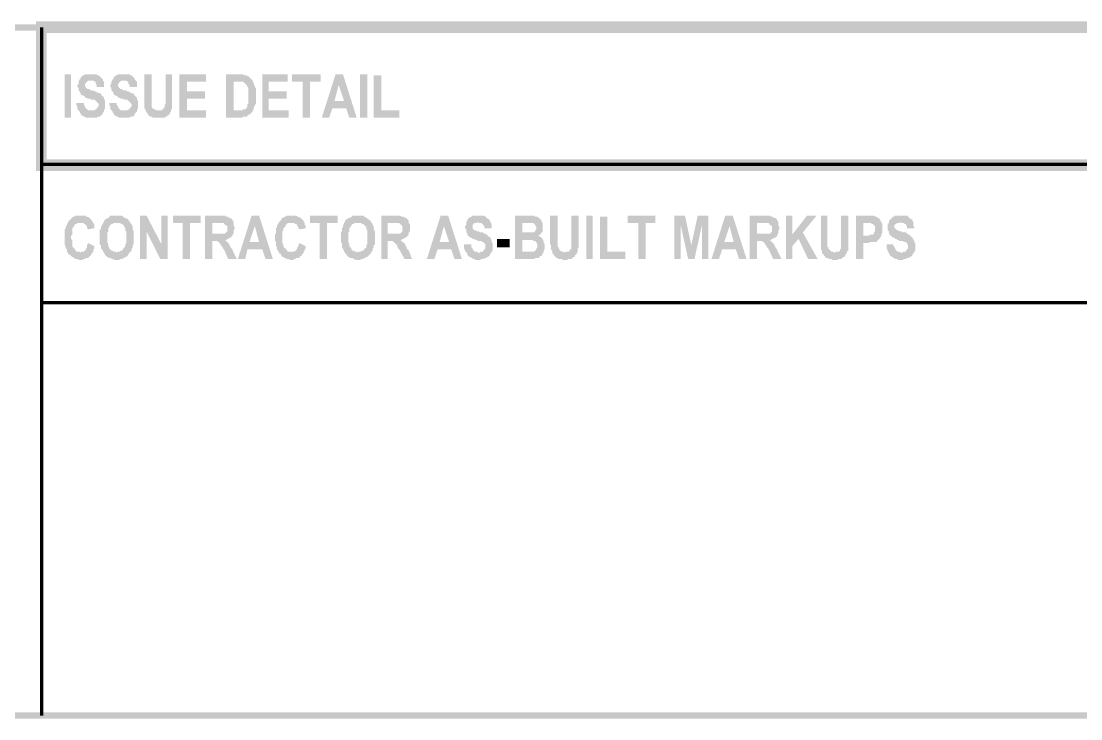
# Model space of a CAD drawing. Header units: inches. Extents: x -186 to 186, y -282 to 282.
# Drawn here: x -142.74 to -105.79, y -282.11 to -257.78 of the extents above; entities that cross this region are included whole.
import ezdxf

# ---------------------------------------------------------------- set-up
doc = ezdxf.new("R2010")
doc.units = ezdxf.units.IN
doc.header["$MEASUREMENT"] = 0
doc.layers.add('H', color=7, linetype='CONTINUOUS', lineweight=100)
doc.layers.add('P', color=250, linetype='CONTINUOUS', lineweight=100)

msp = doc.modelspace()

# ---------------------------------------------------------------- hatches: boundary and pattern name
at = {"layer": 'H', "linetype": 'Continuous'}
for points in [[(186.111, -257.889), (-185.889, -258.111), (-186.111, -257.889)], [(185.889, -258.111), (186.111, -257.889), (-185.889, -258.111)], [(-70.37, -257.778), (-141.852, -258.185), (-142.222, -257.778)], [(-141.852, -258.185), (-142.222, -257.778), (-141.852, -262.593)], [(-142.222, -257.778), (-141.852, -262.593), (-142.222, -263)], [(-70.778, -258.185), (-70.37, -257.778), (-141.852, -258.185)], [(-141.222, -261.148), (-141, -261.148), (-141, -259.63), (-141.222, -259.63)], [(-140.296, -259.63), (-140.407, -259.63), (-140.444, -259.63), (-140.481, -259.63), (-140.519, -259.63), (-140.556, -259.667), (-140.593, -259.667), (-140.667, -259.741), (-140.667, -259.778), (-140.704, -259.815), (-140.741, -259.889), (-140.741, -259.963), (-140.778, -260), (-140.778, -260.074), (-140.741, -260.111), (-140.741, -260.148), (-140.741, -260.185), (-140.704, -260.222), (-140.667, -260.296), (-140.667, -260.333), (-140.593, -260.37), (-140.556, -260.37), (-140.519, -260.407), (-140.519, -260.444), (-140.481, -260.444), (-140.407, -260.481), (-140.37, -260.481), (-140.333, -260.481), (-140.296, -260.519), (-140.222, -260.519), (-140.185, -260.519), (-140.148, -260.556), (-140.074, -260.63), (-140.037, -260.667), (-140.037, -260.741), (-140.074, -260.778), (-140.111, -260.815), (-140.111, -260.852), (-140.148, -260.852), (-140.185, -260.889), (-140.259, -260.889), (-140.296, -260.889), (-140.704, -260.926), (-140.704, -260.963), (-140.667, -261), (-140.63, -261.074), (-140.593, -261.074), (-140.556, -261.111), (-140.519, -261.111), (-140.481, -261.148), (-140.444, -261.148), (-140.37, -261.148), (-140.259, -261.148), (-140.185, -261.148), (-140.148, -261.148), (-140.111, -261.148), (-140.074, -261.111), (-140.037, -261.111), (-140, -261.111), (-139.963, -261.074), (-139.926, -261.037), (-139.889, -261), (-139.889, -260.963), (-139.852, -260.926), (-139.852, -260.889), (-139.815, -260.815), (-139.815, -260.741), (-139.815, -260.704), (-139.815, -260.667), (-139.815, -260.63), (-139.815, -260.593), (-139.815, -260.556), (-139.852, -260.481), (-139.852, -260.444), (-139.889, -260.407), (-139.963, -260.333), (-139.963, -260.296), (-140, -260.296), (-140.037, -260.296), (-140.074, -260.259), (-140.111, -260.259), (-140.148, -260.222), (-140.185, -260.222), (-140.259, -260.185), (-140.296, -260.185), (-140.333, -260.185), (-140.37, -260.148), (-140.444, -260.148), (-140.444, -260.111), (-140.481, -260.111), (-140.481, -260.074), (-140.519, -260.037), (-140.519, -259.963), (-140.444, -259.889), (-140.407, -259.852), (-140.37, -259.852), (-140.333, -259.852), (-139.889, -259.852), (-139.889, -259.815), (-139.926, -259.778), (-140.037, -259.667), (-140.074, -259.667), (-140.111, -259.63), (-140.148, -259.63), (-140.185, -259.63), (-140.222, -259.63), (-140.259, -259.63)], [(-139.148, -259.63), (-139.259, -259.63), (-139.296, -259.63), (-139.333, -259.63), (-139.37, -259.63), (-139.407, -259.667), (-139.444, -259.667), (-139.519, -259.741), (-139.519, -259.778), (-139.556, -259.815), (-139.593, -259.889), (-139.593, -259.963), (-139.63, -260), (-139.63, -260.074), (-139.593, -260.111), (-139.593, -260.148), (-139.593, -260.185), (-139.556, -260.222), (-139.519, -260.296), (-139.519, -260.333), (-139.444, -260.37), (-139.37, -260.407), (-139.37, -260.444), (-139.333, -260.444), (-139.259, -260.481), (-139.222, -260.481), (-139.185, -260.481), (-139.148, -260.519), (-139.074, -260.519), (-139.037, -260.519), (-139, -260.556), (-138.926, -260.63), (-138.889, -260.667), (-138.889, -260.741), (-138.926, -260.778), (-138.963, -260.815), (-138.963, -260.852), (-139, -260.852), (-139.037, -260.889), (-139.111, -260.889), (-139.148, -260.889), (-139.556, -260.926), (-139.556, -260.963), (-139.519, -261), (-139.481, -261.074), (-139.444, -261.074), (-139.407, -261.111), (-139.37, -261.111), (-139.333, -261.148), (-139.296, -261.148), (-139.222, -261.148), (-139.111, -261.148), (-139.037, -261.148), (-139, -261.148), (-138.963, -261.148), (-138.926, -261.111), (-138.889, -261.111), (-138.852, -261.111), (-138.815, -261.074), (-138.778, -261.037), (-138.778, -261), (-138.741, -260.963), (-138.704, -260.926), (-138.704, -260.889), (-138.667, -260.815), (-138.667, -260.741), (-138.667, -260.704), (-138.667, -260.667), (-138.667, -260.63), (-138.667, -260.593), (-138.667, -260.556), (-138.704, -260.519), (-138.704, -260.481), (-138.704, -260.444), (-138.741, -260.407), (-138.815, -260.333), (-138.815, -260.296), (-138.852, -260.296), (-138.889, -260.296), (-138.926, -260.259), (-138.963, -260.259), (-139, -260.222), (-139.037, -260.222), (-139.111, -260.185), (-139.148, -260.185), (-139.185, -260.185), (-139.222, -260.148), (-139.296, -260.148), (-139.296, -260.111), (-139.333, -260.111), (-139.333, -260.074), (-139.37, -260.037), (-139.37, -259.963), (-139.333, -259.926), (-139.296, -259.889), (-139.259, -259.852), (-139.222, -259.852), (-139.185, -259.852), (-138.741, -259.852), (-138.778, -259.815), (-138.778, -259.778), (-138.889, -259.667), (-138.926, -259.667), (-138.963, -259.63), (-139, -259.63), (-139.037, -259.63), (-139.074, -259.63), (-139.111, -259.63)], [(-138.185, -259.63), (-138.444, -259.63), (-138.444, -260.63), (-138.444, -260.667), (-138.444, -260.741), (-138.444, -260.778), (-138.444, -260.815), (-138.407, -260.852), (-138.407, -260.889), (-137.963, -260.889), (-138, -260.889), (-138.037, -260.889), (-138.074, -260.852), (-138.111, -260.852), (-138.148, -260.815), (-138.185, -260.778), (-138.185, -260.741), (-138.185, -260.704), (-138.185, -260.444)], [(-137.481, -259.63), (-137.704, -259.63), (-137.704, -260.667), (-137.741, -260.704), (-137.741, -260.778), (-137.778, -260.815), (-137.778, -260.852), (-137.815, -260.852), (-137.852, -260.889), (-137.889, -260.889), (-137.963, -260.889), (-138.407, -260.889), (-138.37, -260.963), (-138.333, -261), (-138.296, -261.074), (-138.222, -261.111), (-138.185, -261.111), (-138.148, -261.148), (-138.111, -261.148), (-138.074, -261.148), (-138.037, -261.148), (-137.852, -261.148), (-137.815, -261.148), (-137.778, -261.148), (-137.741, -261.148), (-137.704, -261.111), (-137.667, -261.111), (-137.667, -261.074), (-137.63, -261.074), (-137.593, -261.037), (-137.556, -261), (-137.556, -260.963), (-137.519, -260.926), (-137.519, -260.852), (-137.481, -260.852), (-137.481, -260.778), (-137.481, -260.741), (-137.481, -260.63), (-137.481, -260.593), (-137.481, -260.444)], [(-136.296, -259.63), (-137.222, -259.63), (-137.222, -261.148), (-136.296, -261.148), (-136.296, -260.889), (-136.963, -260.889), (-136.963, -260.481), (-136.333, -260.481), (-136.333, -260.222), (-136.963, -260.222), (-136.963, -259.889), (-136.296, -259.889)], [(-135.148, -259.63), (-135.593, -259.63), (-135.593, -261.148), (-135.037, -261.148), (-135, -261.111), (-134.963, -261.111), (-134.889, -261.111), (-134.852, -261.111), (-134.852, -261.074), (-134.815, -261.037), (-134.778, -261.037), (-134.741, -261), (-134.704, -260.963), (-134.667, -260.926), (-134.667, -260.889), (-135.333, -260.889), (-135.333, -259.889), (-135.222, -259.889), (-134.667, -259.852), (-134.704, -259.815), (-134.741, -259.778), (-134.778, -259.741), (-134.815, -259.704), (-134.852, -259.704), (-134.852, -259.667), (-134.889, -259.667), (-134.963, -259.667), (-135, -259.63), (-135.074, -259.63)], [(-133.444, -259.63), (-134.333, -259.63), (-134.333, -261.148), (-133.407, -261.148), (-133.407, -260.889), (-134.111, -260.889), (-134.111, -260.481), (-133.481, -260.481), (-133.481, -260.222), (-134.111, -260.222), (-134.111, -259.889), (-133.444, -259.889)], [(-132.296, -259.63), (-133.296, -259.63), (-133.296, -259.889), (-132.926, -259.889), (-132.926, -261.148), (-132.667, -261.148), (-132.667, -259.889), (-132.296, -259.889)], [(-131.519, -259.63), (-131.778, -259.63), (-132.259, -261.148), (-132, -261.148), (-131.889, -260.815), (-131.407, -260.815), (-131.815, -260.556), (-131.667, -260)], [(-131.519, -259.63), (-131.667, -260), (-131.481, -260.556), (-131.815, -260.556), (-131.407, -260.815), (-131.296, -261.148), (-131.037, -261.148)], [(-130.926, -261.148), (-130.667, -261.148), (-130.667, -259.63), (-130.926, -259.63)], [(-130.185, -259.667), (-130.444, -259.667), (-130.444, -261.148), (-129.556, -261.148), (-129.556, -260.889), (-130.185, -260.889)], [(-139.889, -259.852), (-140.333, -259.852), (-140.296, -259.852), (-140.259, -259.852), (-140.222, -259.852), (-140.185, -259.889), (-140.148, -259.889), (-140.148, -259.926), (-140.148, -259.963), (-140.111, -260), (-140.111, -260.037), (-140.111, -260.074), (-139.852, -260.074), (-139.852, -260), (-139.852, -259.963), (-139.852, -259.926), (-139.852, -259.889)], [(-138.741, -259.852), (-139.185, -259.852), (-139.148, -259.852), (-139.111, -259.852), (-139.074, -259.852), (-139.037, -259.889), (-139, -259.889), (-139, -259.926), (-139, -259.963), (-138.963, -260), (-138.963, -260.037), (-138.963, -260.074), (-138.704, -260.074), (-138.704, -260), (-138.704, -259.963), (-138.704, -259.926), (-138.704, -259.889)], [(-134.667, -259.852), (-135.222, -259.889), (-135.037, -259.889), (-135, -259.889), (-134.963, -259.926), (-134.926, -259.963), (-134.889, -260), (-134.852, -260.037), (-134.852, -260.074), (-134.815, -260.111), (-134.815, -260.185), (-134.815, -260.556), (-134.815, -260.63), (-134.852, -260.667), (-134.852, -260.704), (-134.852, -260.778), (-134.889, -260.778), (-134.889, -260.815), (-134.926, -260.852), (-134.963, -260.852), (-135, -260.852), (-135.037, -260.889), (-135.333, -260.889), (-134.667, -260.889), (-134.63, -260.852), (-134.63, -260.815), (-134.63, -260.778), (-134.593, -260.741), (-134.593, -260.704), (-134.556, -260.667), (-134.556, -260.63), (-134.556, -260.556), (-134.556, -260.185), (-134.556, -260.148), (-134.556, -260.111), (-134.593, -260.074), (-134.593, -260.037), (-134.63, -259.963), (-134.63, -259.926), (-134.667, -259.889)], [(-140.556, -260.63), (-140.815, -260.63), (-140.815, -260.704), (-140.778, -260.741), (-140.778, -260.778), (-140.778, -260.815), (-140.778, -260.852), (-140.741, -260.889), (-140.704, -260.926), (-140.296, -260.889), (-140.333, -260.889), (-140.37, -260.889), (-140.407, -260.889), (-140.444, -260.852), (-140.481, -260.815), (-140.519, -260.778), (-140.519, -260.741), (-140.556, -260.704), (-140.556, -260.667)], [(-139.407, -260.63), (-139.667, -260.63), (-139.667, -260.704), (-139.63, -260.741), (-139.63, -260.778), (-139.63, -260.815), (-139.63, -260.852), (-139.593, -260.889), (-139.556, -260.926), (-139.148, -260.889), (-139.185, -260.889), (-139.222, -260.889), (-139.259, -260.889), (-139.296, -260.852), (-139.333, -260.815), (-139.37, -260.778), (-139.37, -260.741), (-139.407, -260.704), (-139.407, -260.667)], [(-141.852, -262.593), (-142.222, -263), (-70.778, -262.593)], [(-142.222, -263), (-70.778, -262.593), (-70.37, -263)], [(-140.667, -264.556), (-140.778, -264.556), (-140.815, -264.556), (-140.852, -264.556), (-140.889, -264.593), (-140.926, -264.593), (-140.963, -264.63), (-141, -264.667), (-141.037, -264.704), (-141.074, -264.741), (-141.111, -264.778), (-140.667, -264.815), (-140.63, -264.815), (-140.556, -264.815), (-140.556, -264.852), (-140.519, -264.852), (-140.481, -264.889), (-140.444, -264.926), (-140.444, -264.963), (-140.444, -265), (-140.407, -265.037), (-140.185, -265), (-140.185, -264.963), (-140.185, -264.926), (-140.185, -264.889), (-140.222, -264.815), (-140.259, -264.778), (-140.259, -264.741), (-140.333, -264.667), (-140.37, -264.63), (-140.444, -264.593), (-140.481, -264.593), (-140.481, -264.556), (-140.519, -264.556), (-140.556, -264.556), (-140.63, -264.556)], [(-139.407, -264.556), (-139.481, -264.556), (-139.519, -264.556), (-139.556, -264.556), (-139.63, -264.556), (-139.667, -264.593), (-139.667, -264.63), (-139.704, -264.63), (-139.741, -264.667), (-139.778, -264.667), (-139.852, -264.741), (-139.852, -264.778), (-139.889, -264.815), (-139.889, -264.852), (-139.926, -264.889), (-139.963, -264.963), (-139.963, -265), (-139.963, -265.037), (-140, -265.037), (-140, -265.111), (-140, -265.148), (-140, -265.481), (-140, -265.519), (-140, -265.556), (-139.963, -265.593), (-139.963, -265.63), (-139.963, -265.667), (-139.963, -265.704), (-139.926, -265.741), (-139.889, -265.778), (-139.889, -265.815), (-139.852, -265.852), (-139.852, -265.889), (-139.815, -265.889), (-139.815, -265.926), (-139.778, -265.963), (-139.741, -266), (-139.704, -266), (-139.704, -266.037), (-139.667, -266.037), (-139.63, -266.037), (-139.556, -266.074), (-139.519, -266.074), (-139.481, -266.111), (-139.333, -266.111), (-139.296, -266.074), (-139.259, -266.074), (-139.222, -266.074), (-139.185, -266.037), (-139.148, -266.037), (-139.111, -266), (-139.074, -266), (-139.037, -265.963), (-139, -265.926), (-139, -265.889), (-138.963, -265.852), (-139.407, -265.852), (-139.444, -265.815), (-139.481, -265.815), (-139.519, -265.815), (-139.556, -265.778), (-139.593, -265.778), (-139.63, -265.741), (-139.667, -265.704), (-139.667, -265.667), (-139.704, -265.63), (-139.704, -265.593), (-139.704, -265.556), (-139.741, -265.481), (-139.741, -265.185), (-139.741, -265.148), (-139.704, -265.111), (-139.704, -265.037), (-139.704, -265), (-139.667, -264.963), (-139.667, -264.926), (-139.63, -264.889), (-139.593, -264.852), (-139.556, -264.852), (-139.519, -264.815), (-139.481, -264.815), (-139.444, -264.815), (-139.407, -264.815), (-138.963, -264.778), (-138.963, -264.741), (-139, -264.741), (-139, -264.704), (-139.037, -264.667), (-139.074, -264.667), (-139.111, -264.63), (-139.148, -264.63), (-139.185, -264.593), (-139.222, -264.556), (-139.296, -264.556), (-139.333, -264.556), (-139.37, -264.556)], [(-138.37, -264.556), (-138.593, -264.556), (-138.593, -266.074), (-138.37, -266.074), (-138.37, -265.111)], [(-138.37, -264.556), (-138.37, -265.111), (-137.889, -266.074), (-137.852, -265.556)], [(-137.63, -264.556), (-137.852, -264.556), (-137.852, -265.556), (-137.889, -266.074), (-137.63, -266.074)], [(-136.481, -264.556), (-137.444, -264.556), (-137.444, -264.815), (-137.111, -264.815), (-137.111, -266.074), (-136.852, -266.074), (-136.852, -264.815), (-136.481, -264.815)], [(-135.778, -264.556), (-136.333, -264.556), (-136.333, -266.074), (-136.074, -266.074), (-136.074, -265.444), (-136, -265.444), (-135.593, -265.444), (-135.63, -265.407), (-135.593, -265.407), (-135.556, -265.37), (-135.519, -265.37), (-135.481, -265.333), (-135.444, -265.333), (-135.407, -265.296), (-135.37, -265.259), (-135.37, -265.222), (-136.074, -265.185), (-136.074, -264.815), (-135.852, -264.815), (-135.333, -264.815), (-135.333, -264.778), (-135.37, -264.741), (-135.37, -264.704), (-135.407, -264.667), (-135.481, -264.63), (-135.519, -264.63), (-135.519, -264.593), (-135.556, -264.593), (-135.593, -264.593), (-135.63, -264.556), (-135.741, -264.556)], [(-134.444, -264.556), (-134.704, -264.556), (-135.185, -266.074), (-134.926, -266.074), (-134.852, -265.741), (-134.333, -265.741), (-134.778, -265.481), (-134.593, -264.926)], [(-134.444, -264.556), (-134.593, -264.926), (-134.444, -265.481), (-134.778, -265.481), (-134.333, -265.741), (-134.222, -266.074), (-133.963, -266.074)], [(-133.296, -264.556), (-133.407, -264.556), (-133.444, -264.556), (-133.481, -264.556), (-133.519, -264.593), (-133.556, -264.593), (-133.593, -264.63), (-133.63, -264.63), (-133.667, -264.667), (-133.667, -264.704), (-133.704, -264.741), (-133.741, -264.778), (-133.333, -264.815), (-133.296, -264.815), (-133.259, -264.815), (-133.222, -264.815), (-133.185, -264.852), (-133.148, -264.852), (-133.111, -264.889), (-133.111, -264.926), (-133.074, -264.963), (-133.074, -265), (-133.037, -265.037), (-132.815, -265), (-132.815, -264.963), (-132.815, -264.926), (-132.852, -264.889), (-132.852, -264.815), (-132.889, -264.778), (-132.889, -264.741), (-132.963, -264.667), (-133, -264.63), (-133.037, -264.63), (-133.074, -264.593), (-133.111, -264.593), (-133.148, -264.556), (-133.185, -264.556), (-133.222, -264.556), (-133.259, -264.556)], [(-131.704, -264.556), (-132.667, -264.556), (-132.667, -264.815), (-132.333, -264.815), (-132.333, -266.074), (-132.074, -266.074), (-132.074, -264.815), (-131.704, -264.815)], [(-131, -264.556), (-131.074, -264.556), (-131.111, -264.556), (-131.148, -264.556), (-131.185, -264.556), (-131.222, -264.593), (-131.259, -264.63), (-131.296, -264.63), (-131.333, -264.667), (-131.37, -264.667), (-131.444, -264.741), (-131.444, -264.778), (-131.481, -264.815), (-131.481, -264.852), (-131.519, -264.889), (-131.519, -264.963), (-131.556, -265), (-131.556, -265.037), (-131.556, -265.111), (-131.593, -265.148), (-131.593, -265.481), (-131.556, -265.519), (-131.556, -265.556), (-131.556, -265.593), (-131.556, -265.63), (-131.556, -265.667), (-131.519, -265.704), (-131.519, -265.741), (-131.481, -265.778), (-131.481, -265.815), (-131.444, -265.852), (-131.444, -265.889), (-131.407, -265.889), (-131.407, -265.926), (-131.37, -265.963), (-131.333, -266), (-131.296, -266), (-131.296, -266.037), (-131.222, -266.037), (-131.185, -266.037), (-131.148, -266.074), (-131.111, -266.074), (-131.074, -266.111), (-130.926, -266.111), (-130.889, -266.074), (-130.852, -266.074), (-130.815, -266.074), (-130.778, -266.037), (-130.741, -266.037), (-130.704, -266), (-130.667, -266), (-130.63, -265.963), (-130.556, -265.889), (-130.556, -265.852), (-130.519, -265.852), (-131, -265.852), (-131.037, -265.815), (-131.074, -265.815), (-131.111, -265.815), (-131.148, -265.778), (-131.185, -265.778), (-131.222, -265.741), (-131.222, -265.704), (-131.259, -265.667), (-131.296, -265.63), (-131.296, -265.593), (-131.296, -265.556), (-131.333, -265.481), (-131.333, -265.185), (-131.333, -265.148), (-131.296, -265.111), (-131.296, -265.037), (-131.296, -265), (-131.259, -264.963), (-131.222, -264.926), (-131.222, -264.889), (-131.185, -264.852), (-131.148, -264.852), (-131.111, -264.815), (-131.074, -264.815), (-131.037, -264.815), (-131, -264.815), (-130.556, -264.778), (-130.556, -264.741), (-130.667, -264.667), (-130.704, -264.63), (-130.778, -264.593), (-130.815, -264.556), (-130.852, -264.556), (-130.889, -264.556), (-130.963, -264.556)], [(-129.667, -264.556), (-130.185, -264.556), (-130.185, -266.074), (-129.963, -266.074), (-129.963, -265.444), (-129.889, -265.444), (-129.481, -265.444), (-129.519, -265.407), (-129.481, -265.407), (-129.444, -265.37), (-129.407, -265.37), (-129.37, -265.333), (-129.333, -265.333), (-129.296, -265.296), (-129.259, -265.259), (-129.222, -265.222), (-129.963, -265.185), (-129.963, -264.815), (-129.741, -264.815), (-129.222, -264.815), (-129.222, -264.778), (-129.222, -264.741), (-129.259, -264.704), (-129.296, -264.667), (-129.333, -264.63), (-129.37, -264.63), (-129.407, -264.593), (-129.444, -264.593), (-129.481, -264.593), (-129.519, -264.556), (-129.63, -264.556)], [(-127.852, -264.556), (-128.111, -264.556), (-128.593, -266.074), (-128.333, -266.074), (-128.222, -265.741), (-127.741, -265.741), (-128.148, -265.481), (-128, -264.926)], [(-127.852, -264.556), (-128, -264.926), (-127.815, -265.481), (-128.148, -265.481), (-127.741, -265.741), (-127.63, -266.074), (-127.37, -266.074)], [(-126.815, -264.556), (-126.889, -264.556), (-126.926, -264.556), (-126.963, -264.556), (-127, -264.556), (-127.037, -264.593), (-127.111, -264.63), (-127.148, -264.667), (-127.185, -264.704), (-127.185, -264.741), (-127.222, -264.778), (-127.222, -264.815), (-127.222, -264.852), (-127.222, -264.889), (-127.259, -264.926), (-127.259, -265), (-127.222, -265.037), (-127.222, -265.074), (-127.222, -265.111), (-127.222, -265.148), (-127.185, -265.185), (-127.185, -265.222), (-127.148, -265.259), (-127.111, -265.296), (-127.074, -265.333), (-127.037, -265.333), (-127, -265.37), (-126.963, -265.37), (-126.889, -265.407), (-126.852, -265.407), (-126.815, -265.444), (-126.778, -265.444), (-126.704, -265.444), (-126.667, -265.481), (-126.63, -265.481), (-126.593, -265.519), (-126.556, -265.556), (-126.556, -265.593), (-126.556, -265.667), (-126.556, -265.704), (-126.593, -265.741), (-126.63, -265.778), (-126.63, -265.815), (-126.667, -265.815), (-126.704, -265.815), (-126.741, -265.852), (-126.778, -265.852), (-127.222, -265.852), (-127.185, -265.889), (-127.185, -265.926), (-127.148, -265.963), (-127.111, -266), (-127.074, -266), (-127.037, -266.037), (-127, -266.037), (-127, -266.074), (-126.963, -266.074), (-126.926, -266.074), (-126.889, -266.111), (-126.741, -266.111), (-126.704, -266.074), (-126.667, -266.074), (-126.63, -266.074), (-126.556, -266.037), (-126.519, -266.037), (-126.481, -266), (-126.407, -265.963), (-126.407, -265.926), (-126.37, -265.889), (-126.37, -265.852), (-126.333, -265.852), (-126.333, -265.815), (-126.296, -265.778), (-126.296, -265.667), (-126.296, -265.63), (-126.296, -265.593), (-126.296, -265.556), (-126.296, -265.519), (-126.333, -265.481), (-126.333, -265.444), (-126.333, -265.407), (-126.37, -265.37), (-126.37, -265.333), (-126.481, -265.259), (-126.481, -265.222), (-126.519, -265.222), (-126.556, -265.185), (-126.593, -265.185), (-126.63, -265.148), (-126.704, -265.148), (-126.741, -265.148), (-126.778, -265.111), (-126.852, -265.111), (-126.889, -265.074), (-126.926, -265.074), (-126.963, -265.037), (-127, -265), (-127, -264.963), (-127, -264.889), (-126.926, -264.815), (-126.889, -264.815), (-126.852, -264.815), (-126.815, -264.778), (-126.37, -264.778), (-126.407, -264.741), (-126.407, -264.704), (-126.519, -264.63), (-126.556, -264.593), (-126.593, -264.556), (-126.63, -264.556), (-126.667, -264.556), (-126.704, -264.556), (-126.778, -264.556)], [(-125.037, -264.556), (-125.519, -264.556), (-125.519, -266.074), (-124.852, -266.074), (-124.815, -266.037), (-124.741, -266.037), (-124.704, -266.037), (-124.667, -266), (-124.63, -265.963), (-124.593, -265.963), (-124.556, -265.889), (-124.556, -265.852), (-124.519, -265.852), (-125.259, -265.815), (-125.259, -265.407), (-125.074, -265.407), (-124.556, -265.407), (-124.556, -265.37), (-124.63, -265.296), (-124.667, -265.296), (-124.704, -265.259), (-124.667, -265.222), (-124.63, -265.222), (-124.63, -265.185), (-125.259, -265.148), (-125.259, -264.815), (-124.556, -264.815), (-124.593, -264.778), (-124.593, -264.741), (-124.63, -264.704), (-124.63, -264.667), (-124.667, -264.667), (-124.704, -264.63), (-124.741, -264.593), (-124.778, -264.593), (-124.815, -264.593), (-124.852, -264.556), (-124.963, -264.556)], [(-124.037, -264.556), (-124.296, -264.556), (-124.296, -265.556), (-124.259, -265.593), (-124.259, -265.667), (-124.259, -265.704), (-124.259, -265.741), (-124.222, -265.778), (-124.222, -265.815), (-124.222, -265.852), (-123.778, -265.852), (-123.852, -265.815), (-123.889, -265.815), (-123.963, -265.778), (-123.963, -265.741), (-124, -265.704), (-124, -265.667), (-124.037, -265.63), (-124.037, -265.37)], [(-123.296, -264.556), (-123.556, -264.556), (-123.556, -265.593), (-123.556, -265.63), (-123.556, -265.704), (-123.593, -265.741), (-123.63, -265.778), (-123.63, -265.815), (-123.667, -265.815), (-123.704, -265.815), (-123.741, -265.815), (-123.778, -265.852), (-124.222, -265.852), (-124.222, -265.889), (-124.185, -265.889), (-124.148, -265.963), (-124.111, -266), (-124.074, -266.037), (-124.037, -266.037), (-124, -266.074), (-123.963, -266.074), (-123.889, -266.074), (-123.852, -266.111), (-123.704, -266.111), (-123.667, -266.074), (-123.63, -266.074), (-123.556, -266.074), (-123.519, -266.037), (-123.481, -266), (-123.444, -266), (-123.444, -265.963), (-123.407, -265.926), (-123.37, -265.889), (-123.333, -265.815), (-123.333, -265.778), (-123.333, -265.704), (-123.296, -265.667), (-123.296, -265.556), (-123.296, -265.519), (-123.296, -265.37)], [(-123.037, -266.074), (-122.815, -266.074), (-122.815, -264.556), (-123.037, -264.556)], [(-120.63, -264.556), (-121.593, -264.556), (-121.593, -264.815), (-121.222, -264.815), (-121.222, -266.074), (-120.963, -266.074), (-120.963, -264.815), (-120.63, -264.815)], [(-119.593, -264.556), (-119.963, -264.556), (-119.963, -266.074), (-119.741, -266.074), (-119.741, -264.889)], [(-119.593, -264.556), (-119.741, -264.889), (-119.481, -266.074), (-119.37, -265.593)], [(-118.778, -264.556), (-119.148, -264.556), (-119.37, -265.593), (-119.481, -266.074), (-119.259, -266.074), (-119, -264.889)], [(-118.778, -264.556), (-119, -264.889), (-119, -266.074), (-118.778, -266.074)], [(-117.926, -264.556), (-118.185, -264.556), (-118.667, -266.074), (-118.407, -266.074), (-118.296, -265.741), (-117.815, -265.741), (-118.222, -265.481), (-118.037, -264.926)], [(-117.926, -264.556), (-118.037, -264.926), (-117.889, -265.481), (-118.222, -265.481), (-117.815, -265.741), (-117.704, -266.074), (-117.444, -266.074)], [(-116.778, -264.556), (-117.333, -264.556), (-117.333, -266.074), (-117.074, -266.074), (-117.074, -265.444), (-117, -265.444), (-116.593, -265.444), (-116.63, -265.407), (-116.593, -265.407), (-116.556, -265.37), (-116.519, -265.37), (-116.481, -265.333), (-116.444, -265.333), (-116.407, -265.296), (-116.37, -265.259), (-116.37, -265.222), (-117.074, -265.185), (-117.074, -264.815), (-116.852, -264.815), (-116.333, -264.815), (-116.333, -264.778), (-116.37, -264.741), (-116.37, -264.704), (-116.407, -264.667), (-116.481, -264.63), (-116.519, -264.63), (-116.519, -264.593), (-116.556, -264.593), (-116.593, -264.593), (-116.63, -264.556), (-116.741, -264.556)], [(-115.852, -264.556), (-116.074, -264.556), (-116.074, -266.074), (-115.852, -266.074), (-115.852, -265.63), (-115.63, -265.37), (-115.852, -265.222)], [(-115, -264.556), (-115.333, -264.556), (-115.852, -265.222), (-115.63, -265.37), (-115.296, -266.074), (-114.963, -266.074), (-115.481, -265.148)], [(-114.63, -264.556), (-114.852, -264.556), (-114.852, -265.556), (-114.852, -265.593), (-114.852, -265.667), (-114.852, -265.704), (-114.852, -265.741), (-114.815, -265.778), (-114.815, -265.815), (-114.815, -265.852), (-114.37, -265.852), (-114.444, -265.815), (-114.481, -265.815), (-114.519, -265.778), (-114.556, -265.741), (-114.593, -265.704), (-114.593, -265.667), (-114.63, -265.63), (-114.63, -265.37)], [(-113.889, -264.556), (-114.148, -264.556), (-114.148, -265.593), (-114.148, -265.63), (-114.148, -265.704), (-114.185, -265.741), (-114.185, -265.778), (-114.222, -265.815), (-114.296, -265.815), (-114.333, -265.815), (-114.37, -265.852), (-114.815, -265.852), (-114.815, -265.889), (-114.778, -265.889), (-114.741, -265.963), (-114.704, -265.963), (-114.704, -266), (-114.667, -266.037), (-114.63, -266.037), (-114.556, -266.074), (-114.519, -266.074), (-114.481, -266.074), (-114.444, -266.111), (-114.296, -266.111), (-114.222, -266.074), (-114.185, -266.074), (-114.148, -266.074), (-114.111, -266.037), (-114.074, -266), (-114.037, -266), (-114, -265.963), (-114, -265.926), (-113.963, -265.889), (-113.926, -265.815), (-113.926, -265.778), (-113.889, -265.778), (-113.889, -265.704), (-113.889, -265.667), (-113.889, -265.556), (-113.889, -265.519), (-113.889, -265.37)], [(-113.222, -264.556), (-113.63, -264.556), (-113.63, -266.074), (-113.37, -266.074), (-113.37, -265.519), (-113.185, -265.519), (-113.148, -265.481), (-113.037, -265.481), (-113, -265.481), (-112.963, -265.481), (-112.926, -265.481), (-112.889, -265.444), (-112.852, -265.407), (-112.815, -265.37), (-112.778, -265.333), (-112.778, -265.296), (-112.741, -265.296), (-113.37, -265.259), (-113.37, -264.815), (-113.259, -264.815), (-112.741, -264.815), (-112.741, -264.778), (-112.778, -264.741), (-112.778, -264.704), (-112.815, -264.667), (-112.852, -264.63), (-112.889, -264.63), (-112.889, -264.593), (-112.963, -264.593), (-113, -264.556), (-113.185, -264.556)], [(-112.074, -264.556), (-112.148, -264.556), (-112.185, -264.556), (-112.222, -264.556), (-112.296, -264.556), (-112.296, -264.593), (-112.333, -264.593), (-112.37, -264.63), (-112.407, -264.667), (-112.444, -264.704), (-112.481, -264.741), (-112.481, -264.778), (-112.481, -264.815), (-112.519, -264.852), (-112.519, -264.889), (-112.519, -264.926), (-112.519, -265), (-112.519, -265.037), (-112.519, -265.074), (-112.481, -265.111), (-112.481, -265.148), (-112.481, -265.185), (-112.444, -265.222), (-112.407, -265.259), (-112.37, -265.296), (-112.333, -265.333), (-112.296, -265.333), (-112.259, -265.37), (-112.222, -265.37), (-112.185, -265.407), (-112.148, -265.407), (-112.111, -265.444), (-112.037, -265.444), (-112, -265.444), (-111.963, -265.481), (-111.926, -265.481), (-111.889, -265.481), (-111.852, -265.519), (-111.852, -265.556), (-111.815, -265.556), (-111.815, -265.593), (-111.815, -265.667), (-111.815, -265.704), (-111.852, -265.741), (-111.889, -265.778), (-111.889, -265.815), (-111.926, -265.815), (-111.963, -265.815), (-112, -265.852), (-112.037, -265.852), (-112.481, -265.852), (-112.481, -265.889), (-112.444, -265.926), (-112.444, -265.963), (-112.37, -266), (-112.333, -266), (-112.333, -266.037), (-112.296, -266.037), (-112.259, -266.074), (-112.222, -266.074), (-112.185, -266.074), (-112.148, -266.111), (-112, -266.111), (-111.963, -266.074), (-111.926, -266.074), (-111.889, -266.074), (-111.852, -266.037), (-111.815, -266.037), (-111.778, -266.037), (-111.741, -266), (-111.667, -265.963), (-111.667, -265.926), (-111.63, -265.889), (-111.63, -265.852), (-111.593, -265.852), (-111.593, -265.815), (-111.556, -265.778), (-111.556, -265.667), (-111.556, -265.63), (-111.556, -265.593), (-111.556, -265.556), (-111.556, -265.519), (-111.593, -265.481), (-111.593, -265.444), (-111.63, -265.407), (-111.63, -265.37), (-111.667, -265.333), (-111.741, -265.259), (-111.741, -265.222), (-111.778, -265.222), (-111.815, -265.222), (-111.815, -265.185), (-111.852, -265.185), (-111.889, -265.148), (-111.963, -265.148), (-112, -265.148), (-112.037, -265.111), (-112.111, -265.111), (-112.148, -265.074), (-112.185, -265.074), (-112.222, -265.037), (-112.259, -265), (-112.296, -264.963), (-112.296, -264.889), (-112.185, -264.815), (-112.148, -264.815), (-112.111, -264.815), (-112.074, -264.778), (-111.63, -264.778), (-111.667, -264.741), (-111.667, -264.704), (-111.778, -264.63), (-111.815, -264.593), (-111.852, -264.556), (-111.889, -264.556), (-111.926, -264.556), (-111.963, -264.556), (-112.037, -264.556)], [(-141.111, -264.778), (-141.111, -264.815), (-141.148, -264.852), (-141.148, -264.889), (-141.185, -264.963), (-141.185, -265), (-141.222, -265.037), (-141.222, -265.111), (-141.222, -265.185), (-141.222, -265.222), (-141.222, -265.444), (-141.222, -265.481), (-141.222, -265.519), (-141.222, -265.556), (-141.222, -265.593), (-141.185, -265.63), (-141.185, -265.667), (-141.185, -265.704), (-141.148, -265.741), (-141.148, -265.778), (-141.148, -265.815), (-141.111, -265.852), (-140.667, -265.852), (-140.704, -265.815), (-140.741, -265.815), (-140.778, -265.815), (-140.815, -265.815), (-140.889, -265.704), (-140.963, -265.63), (-140.963, -265.593), (-140.963, -265.556), (-140.963, -265.519), (-140.963, -265.407), (-141, -265.37), (-141, -265.259), (-140.963, -265.222), (-140.963, -265.111), (-140.963, -265.074), (-140.963, -265.037), (-140.963, -265), (-140.926, -264.963), (-140.889, -264.926), (-140.889, -264.889), (-140.852, -264.852), (-140.815, -264.852), (-140.778, -264.815), (-140.741, -264.815), (-140.704, -264.815), (-140.667, -264.815)], [(-138.963, -264.778), (-139.407, -264.815), (-139.37, -264.815), (-139.333, -264.815), (-139.296, -264.815), (-139.259, -264.852), (-139.222, -264.852), (-139.185, -264.889), (-139.148, -264.926), (-139.148, -264.963), (-139.111, -265), (-139.111, -265.037), (-139.111, -265.074), (-139.074, -265.111), (-139.074, -265.148), (-139.074, -265.222), (-139.074, -265.407), (-139.074, -265.444), (-139.074, -265.519), (-139.111, -265.556), (-139.111, -265.593), (-139.111, -265.63), (-139.148, -265.667), (-139.148, -265.704), (-139.185, -265.704), (-139.185, -265.741), (-139.222, -265.778), (-139.259, -265.778), (-139.296, -265.815), (-139.333, -265.815), (-139.37, -265.815), (-139.407, -265.852), (-138.963, -265.852), (-138.926, -265.815), (-138.889, -265.778), (-138.889, -265.741), (-138.889, -265.704), (-138.852, -265.667), (-138.852, -265.63), (-138.852, -265.593), (-138.815, -265.556), (-138.815, -265.444), (-138.815, -265.407), (-138.815, -265.185), (-138.815, -265.148), (-138.815, -265.111), (-138.852, -265.037), (-138.852, -265), (-138.852, -264.963), (-138.852, -264.926), (-138.889, -264.889), (-138.889, -264.852), (-138.926, -264.815)], [(-135.333, -264.815), (-135.852, -264.815), (-135.667, -264.815), (-135.667, -264.852), (-135.556, -264.926), (-135.556, -264.963), (-135.556, -265), (-135.556, -265.037), (-135.556, -265.111), (-135.593, -265.148), (-135.63, -265.185), (-135.667, -265.185), (-135.704, -265.185), (-135.741, -265.185), (-136.074, -265.185), (-135.37, -265.222), (-135.333, -265.185), (-135.333, -265.148), (-135.333, -265.111), (-135.333, -265.074), (-135.296, -265.037), (-135.296, -264.963), (-135.333, -264.889), (-135.333, -264.852)], [(-133.741, -264.778), (-133.778, -264.815), (-133.778, -264.852), (-133.815, -264.889), (-133.815, -264.963), (-133.852, -265), (-133.852, -265.037), (-133.852, -265.111), (-133.852, -265.185), (-133.889, -265.222), (-133.889, -265.444), (-133.852, -265.481), (-133.852, -265.519), (-133.852, -265.556), (-133.852, -265.593), (-133.852, -265.63), (-133.815, -265.667), (-133.815, -265.704), (-133.815, -265.741), (-133.778, -265.778), (-133.778, -265.815), (-133.741, -265.852), (-133.333, -265.852), (-133.333, -265.815), (-133.37, -265.815), (-133.407, -265.815), (-133.444, -265.815), (-133.519, -265.704), (-133.556, -265.704), (-133.593, -265.63), (-133.593, -265.593), (-133.593, -265.556), (-133.63, -265.519), (-133.63, -265.407), (-133.63, -265.37), (-133.63, -265.259), (-133.63, -265.222), (-133.63, -265.111), (-133.593, -265.074), (-133.593, -265.037), (-133.593, -265), (-133.556, -264.963), (-133.519, -264.926), (-133.519, -264.889), (-133.481, -264.852), (-133.444, -264.815), (-133.37, -264.815), (-133.333, -264.815)], [(-130.556, -264.778), (-131, -264.815), (-130.963, -264.815), (-130.889, -264.815), (-130.852, -264.852), (-130.815, -264.852), (-130.778, -264.889), (-130.741, -264.926), (-130.704, -264.963), (-130.704, -265), (-130.704, -265.037), (-130.667, -265.074), (-130.667, -265.111), (-130.667, -265.148), (-130.667, -265.222), (-130.667, -265.407), (-130.667, -265.444), (-130.667, -265.519), (-130.667, -265.556), (-130.704, -265.593), (-130.704, -265.63), (-130.704, -265.667), (-130.741, -265.704), (-130.778, -265.704), (-130.778, -265.741), (-130.815, -265.778), (-130.852, -265.778), (-130.889, -265.815), (-130.926, -265.815), (-130.963, -265.815), (-131, -265.852), (-130.519, -265.852), (-130.519, -265.815), (-130.481, -265.778), (-130.481, -265.741), (-130.481, -265.704), (-130.444, -265.667), (-130.444, -265.63), (-130.444, -265.593), (-130.407, -265.556), (-130.407, -265.444), (-130.407, -265.407), (-130.407, -265.185), (-130.407, -265.148), (-130.407, -265.111), (-130.444, -265.037), (-130.444, -265), (-130.444, -264.963), (-130.444, -264.926), (-130.481, -264.889), (-130.481, -264.852), (-130.519, -264.815)], [(-129.222, -264.815), (-129.741, -264.815), (-129.556, -264.815), (-129.519, -264.852), (-129.444, -264.926), (-129.444, -264.963), (-129.444, -265), (-129.444, -265.037), (-129.444, -265.111), (-129.481, -265.148), (-129.519, -265.185), (-129.556, -265.185), (-129.63, -265.185), (-129.963, -265.185), (-129.222, -265.222), (-129.222, -265.185), (-129.222, -265.148), (-129.185, -265.111), (-129.185, -265.074), (-129.185, -265.037), (-129.185, -264.963), (-129.185, -264.889), (-129.185, -264.852)], [(-126.37, -264.778), (-126.815, -264.778), (-126.778, -264.815), (-126.704, -264.815), (-126.667, -264.815), (-126.667, -264.852), (-126.63, -264.852), (-126.63, -264.889), (-126.593, -264.926), (-126.593, -264.963), (-126.593, -265), (-126.333, -265), (-126.333, -264.963), (-126.333, -264.889), (-126.333, -264.852), (-126.37, -264.815)], [(-124.556, -264.815), (-125.111, -264.815), (-124.963, -264.815), (-124.926, -264.815), (-124.889, -264.815), (-124.852, -264.852), (-124.815, -264.889), (-124.778, -264.963), (-124.778, -265.037), (-124.815, -265.074), (-124.815, -265.111), (-124.852, -265.148), (-124.889, -265.148), (-124.926, -265.148), (-125.259, -265.148), (-124.63, -265.185), (-124.593, -265.148), (-124.556, -265.111), (-124.556, -265.074), (-124.556, -265.037), (-124.556, -264.889), (-124.556, -264.852)], [(-122.296, -264.593), (-122.556, -264.593), (-122.556, -266.074), (-121.667, -266.074), (-121.667, -265.815), (-122.296, -265.815)], [(-116.333, -264.815), (-116.852, -264.815), (-116.667, -264.815), (-116.667, -264.852), (-116.556, -264.926), (-116.556, -264.963), (-116.556, -265), (-116.556, -265.037), (-116.556, -265.111), (-116.593, -265.148), (-116.63, -265.185), (-116.667, -265.185), (-116.704, -265.185), (-116.741, -265.185), (-117.074, -265.185), (-116.37, -265.222), (-116.333, -265.185), (-116.333, -265.148), (-116.333, -265.111), (-116.333, -265.074), (-116.296, -265.037), (-116.296, -264.963), (-116.333, -264.889), (-116.333, -264.852)], [(-112.741, -264.815), (-113.259, -264.815), (-113.111, -264.815), (-113.074, -264.852), (-113.037, -264.852), (-113, -264.889), (-112.963, -264.926), (-112.963, -264.963), (-112.963, -265), (-112.963, -265.037), (-112.963, -265.074), (-112.963, -265.111), (-113, -265.148), (-113, -265.185), (-113.037, -265.222), (-113.074, -265.222), (-113.111, -265.222), (-113.148, -265.222), (-113.185, -265.259), (-113.37, -265.259), (-112.741, -265.296), (-112.741, -265.222), (-112.704, -265.148), (-112.704, -265.111), (-112.704, -264.963), (-112.704, -264.926), (-112.704, -264.889), (-112.704, -264.852)], [(-111.63, -264.778), (-112.074, -264.778), (-112.037, -264.815), (-112, -264.815), (-111.963, -264.815), (-111.926, -264.852), (-111.889, -264.852), (-111.889, -264.889), (-111.852, -264.926), (-111.852, -264.963), (-111.852, -265), (-111.593, -265), (-111.593, -264.963), (-111.63, -264.889), (-111.63, -264.852), (-111.63, -264.815)], [(-140.407, -265.519), (-140.444, -265.593), (-140.444, -265.63), (-140.444, -265.667), (-140.481, -265.704), (-140.481, -265.741), (-140.519, -265.778), (-140.556, -265.815), (-140.593, -265.815), (-140.63, -265.815), (-140.667, -265.852), (-141.111, -265.852), (-141.111, -265.889), (-141.037, -265.926), (-141, -265.963), (-140.963, -266), (-140.889, -266.037), (-140.852, -266.074), (-140.815, -266.074), (-140.778, -266.074), (-140.704, -266.111), (-140.63, -266.111), (-140.556, -266.074), (-140.519, -266.074), (-140.481, -266.037), (-140.444, -266.037), (-140.407, -266.037), (-140.37, -266), (-140.37, -265.963), (-140.333, -265.963), (-140.296, -265.926), (-140.296, -265.889), (-140.259, -265.852), (-140.222, -265.815), (-140.222, -265.778), (-140.222, -265.741), (-140.185, -265.704), (-140.185, -265.667), (-140.185, -265.63)], [(-135.593, -265.444), (-136, -265.444), (-135.963, -265.444), (-135.926, -265.444), (-135.889, -265.444), (-135.889, -265.481), (-135.852, -265.481), (-135.815, -265.519), (-135.815, -265.556), (-135.778, -265.556), (-135.778, -265.593), (-135.741, -265.63), (-135.704, -265.704), (-135.667, -265.741), (-135.519, -266.074), (-135.222, -266.074), (-135.37, -265.778), (-135.37, -265.741), (-135.407, -265.704), (-135.444, -265.667), (-135.444, -265.63), (-135.481, -265.593), (-135.481, -265.556), (-135.519, -265.519), (-135.556, -265.481)], [(-133.037, -265.519), (-133.074, -265.593), (-133.074, -265.63), (-133.111, -265.667), (-133.111, -265.704), (-133.148, -265.741), (-133.148, -265.778), (-133.185, -265.778), (-133.222, -265.815), (-133.296, -265.815), (-133.333, -265.852), (-133.741, -265.852), (-133.741, -265.889), (-133.704, -265.889), (-133.667, -265.926), (-133.667, -265.963), (-133.63, -266), (-133.593, -266), (-133.556, -266.037), (-133.519, -266.037), (-133.481, -266.074), (-133.444, -266.074), (-133.407, -266.074), (-133.37, -266.111), (-133.259, -266.111), (-133.222, -266.074), (-133.185, -266.074), (-133.148, -266.037), (-133.111, -266.037), (-133.037, -266.037), (-133.037, -266), (-133, -265.963), (-132.963, -265.963), (-132.963, -265.926), (-132.926, -265.889), (-132.889, -265.852), (-132.889, -265.815), (-132.852, -265.778), (-132.852, -265.741), (-132.815, -265.704), (-132.815, -265.667), (-132.815, -265.63)], [(-129.481, -265.444), (-129.889, -265.444), (-129.852, -265.444), (-129.815, -265.444), (-129.778, -265.444), (-129.778, -265.481), (-129.741, -265.481), (-129.704, -265.519), (-129.667, -265.556), (-129.63, -265.593), (-129.63, -265.63), (-129.593, -265.704), (-129.556, -265.741), (-129.37, -266.074), (-129.111, -266.074), (-129.222, -265.778), (-129.259, -265.741), (-129.296, -265.704), (-129.296, -265.667), (-129.333, -265.63), (-129.333, -265.593), (-129.37, -265.556), (-129.37, -265.519), (-129.444, -265.481)], [(-127.037, -265.556), (-127.296, -265.556), (-127.296, -265.63), (-127.296, -265.667), (-127.296, -265.704), (-127.259, -265.778), (-127.259, -265.815), (-127.222, -265.815), (-127.222, -265.852), (-126.778, -265.852), (-126.815, -265.852), (-126.852, -265.815), (-126.889, -265.815), (-126.926, -265.815), (-127, -265.741), (-127, -265.704), (-127.037, -265.667), (-127.037, -265.63), (-127.037, -265.593)], [(-126.148, -265.667), (-125.704, -265.667), (-125.704, -265.37), (-126.148, -265.37)], [(-124.556, -265.407), (-125.074, -265.407), (-124.889, -265.407), (-124.889, -265.444), (-124.852, -265.444), (-124.815, -265.444), (-124.778, -265.481), (-124.741, -265.556), (-124.741, -265.667), (-124.778, -265.704), (-124.778, -265.741), (-124.815, -265.778), (-124.852, -265.815), (-124.889, -265.815), (-125.259, -265.815), (-124.519, -265.852), (-124.519, -265.815), (-124.519, -265.778), (-124.481, -265.704), (-124.481, -265.667), (-124.481, -265.63), (-124.481, -265.593), (-124.481, -265.556), (-124.519, -265.519), (-124.519, -265.481), (-124.519, -265.444)], [(-116.593, -265.444), (-117, -265.444), (-116.963, -265.444), (-116.926, -265.444), (-116.889, -265.444), (-116.889, -265.481), (-116.852, -265.481), (-116.815, -265.519), (-116.815, -265.556), (-116.778, -265.556), (-116.778, -265.593), (-116.741, -265.63), (-116.704, -265.704), (-116.667, -265.741), (-116.519, -266.074), (-116.222, -266.074), (-116.37, -265.778), (-116.37, -265.741), (-116.407, -265.704), (-116.444, -265.667), (-116.444, -265.63), (-116.481, -265.593), (-116.481, -265.556), (-116.519, -265.519), (-116.556, -265.481)], [(-112.333, -265.556), (-112.556, -265.556), (-112.556, -265.63), (-112.556, -265.667), (-112.556, -265.704), (-112.519, -265.778), (-112.519, -265.815), (-112.481, -265.852), (-112.037, -265.852), (-112.074, -265.852), (-112.111, -265.815), (-112.148, -265.815), (-112.185, -265.815), (-112.259, -265.741), (-112.259, -265.704), (-112.296, -265.667), (-112.296, -265.63), (-112.333, -265.593)], [(-185.889, -281.889), (-186.111, -282.111), (185.889, -281.889)], [(-186.111, -282.111), (185.889, -281.889), (186.111, -282.111)], [(-185.889, -281.889), (-186.111, -282.111), (185.889, -281.889)], [(-186.111, -282.111), (185.889, -281.889), (186.111, -282.111)]]:
    msp.add_hatch(color=0, dxfattribs=at).paths.add_polyline_path(points)

# ---------------------------------------------------------------- linework, layer by layer
at = {"layer": 'P', "color": 0, "linetype": 'Continuous'}
for points in [[(-142.037, -258), (-142.037, -282)], [(-70.556, -262.778), (-142.037, -262.778), (-142.037, -267.593), (-70.556, -267.593), (-70.556, -262.778)]]:
    msp.add_lwpolyline(points, dxfattribs=at)

doc.saveas('drawing.dxf')
